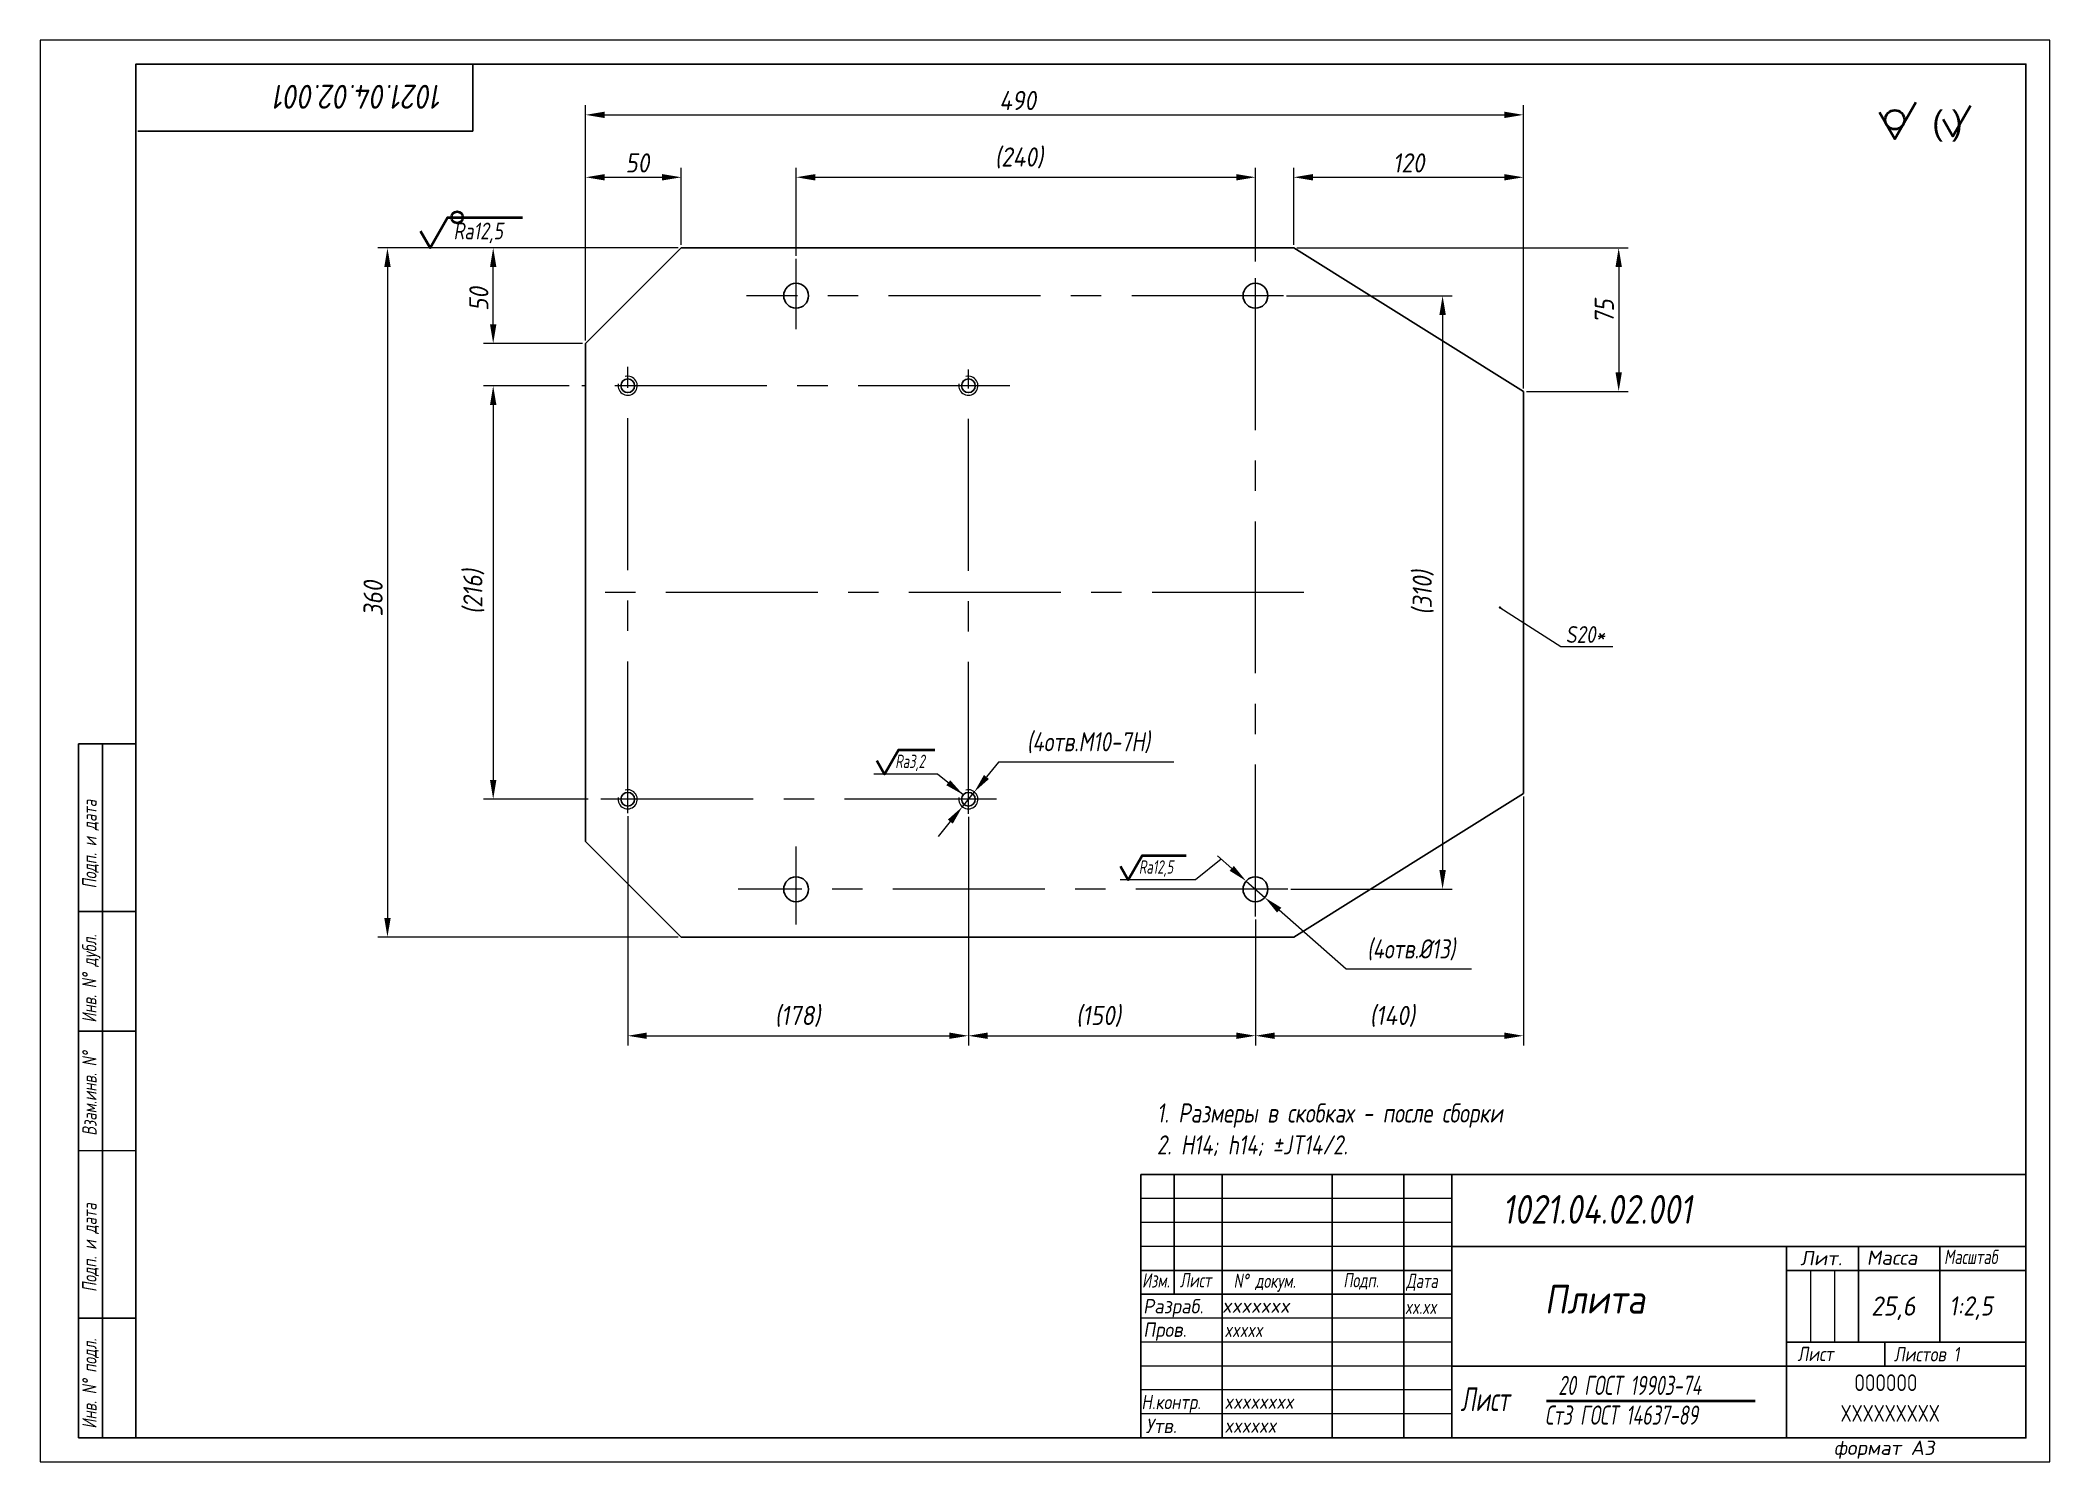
# Model space of a CAD drawing. Header units: millimetres. Extents: x 2357 to 2777, y -908 to -611.
import ezdxf

# ---------------------------------------------------------------- set-up
doc = ezdxf.new("R2010")
doc.units = ezdxf.units.MM
doc.linetypes.add('CENTER', pattern=[50.8, 31.75, -6.35, 6.35, -6.35])
for name, color, linetype, lineweight in [('Ax', 1, 'CENTER', 18), ('Dim', 3, 'Continuous', 40), ('Slim', 8, 'Continuous', 18), ('Text', 2, 'Continuous', 40), ('Wide', 31, 'Continuous', 60)]:
    doc.layers.add(name, color=color, linetype=linetype, lineweight=lineweight)
doc.styles.add('курсив', font='romans.shx', dxfattribs={"oblique": 10})
doc.styles.add('курсив 0_65', font='romans.shx', dxfattribs={"width": 0.65, "oblique": 10})
doc.styles.add('курсив 0_75', font='romans.shx', dxfattribs={"width": 0.75, "oblique": 10})
doc.styles.add('курсив 0_85', font='romans.shx', dxfattribs={"width": 0.85, "oblique": 10})
doc.dimstyles.new('L.Arrow', dxfattribs={"dimtxt": 4, "dimasz": 4, "dimexe": 2, "dimexo": 0.625, "dimgap": 1, "dimtad": 1, "dimlfac": 5, "dimtxsty": 'курсив 0_85', "dimcen": 0, "dimclrd": 256, "dimclre": 256, "dimclrt": 256, "dimadec": 1, "dimazin": 0, "dimtp": 0.0165, "dimtm": 0.0075, "dimtfac": 1, "dimtmove": 0, "dimatfit": 3, "dimfxl": 1, "dimlwd": 18, "dimlwe": 18, "dimarcsym": 0})
doc.dimstyles.new('L.Dot', dxfattribs={"dimtxt": 4, "dimasz": 0.5, "dimexe": 2, "dimexo": 0.625, "dimgap": 1, "dimtad": 1, "dimtoh": 1, "dimlfac": 5, "dimtxsty": 'курсив 0_85', "dimcen": 0, "dimadec": 1, "dimazin": 0, "dimtp": 0.0165, "dimtm": 0.0075, "dimtfac": 1, "dimtmove": 0, "dimatfit": 3, "dimldrblk": 'DOT', "dimfxl": 1, "dimlwd": 18, "dimlwe": 18, "dimarcsym": 0})
doc.dimstyles.new('L.Zero', dxfattribs={"dimtxt": 4, "dimasz": 1.8, "dimexe": 2, "dimexo": 0.625, "dimgap": 1, "dimtad": 1, "dimlfac": 5, "dimtxsty": 'курсив 0_85', "dimcen": 0, "dimadec": 1, "dimazin": 0, "dimtp": 0.0165, "dimtm": 0.0075, "dimtfac": 1, "dimtmove": 0, "dimatfit": 3, "dimldrblk": 'NONE', "dimfxl": 1, "dimlwd": 18, "dimlwe": 18, "dimarcsym": 0})
doc.dimstyles.new('к1_1св', dxfattribs={"dimtxt": 4, "dimasz": 4, "dimexe": 2, "dimexo": 0.625, "dimgap": 1, "dimtad": 1, "dimtoh": 1, "dimtxsty": 'курсив 0_75', "dimcen": 0, "dimadec": 0, "dimazin": 0, "dimtfac": 1, "dimtmove": 0, "dimatfit": 3, "dimldrblk": 'DOTSMALL', "dimfxl": 1, "dimlwd": 18, "dimlwe": 18, "dimarcsym": 0})
doc.dimstyles.new('к1_2.5', dxfattribs={"dimtxt": 4, "dimasz": 4, "dimexe": 2, "dimexo": 0.625, "dimgap": 1, "dimtad": 1, "dimlfac": 2.5, "dimtxsty": 'курсив 0_85', "dimcen": 0, "dimadec": 0, "dimazin": 0, "dimtfac": 1, "dimtmove": 0, "dimatfit": 3, "dimldrblk": 'DOTSMALL', "dimfxl": 1, "dimlwd": 18, "dimlwe": 18, "dimarcsym": 0})

# ---------------------------------------------------------------- blocks, each defined once
blk = doc.blocks.new('*D491')
at = {"layer": 'Defpoints', "color": 0, "transparency": 16777216}
for p in [(2552.56, -768.12), (2550.05, -771.23)]:
    blk.add_point(p, dxfattribs=at)
at = {"layer": 'Dim', "color": 0, "lineweight": 18, "transparency": 16777216}
for p, q in [((2557.59, -761.9), (2555.08, -765.01)), ((2594.21, -761.9), (2557.59, -761.9)), ((2550.05, -771.23), (2552.56, -768.12)), ((2547.53, -774.34), (2545.02, -777.45))]:
    blk.add_line(p, q, dxfattribs=at)
at = {"layer": 'Dim', "color": 0, "transparency": 16777216}
for points in [[(2554.56, -764.59), (2555.6, -765.43), (2552.56, -768.12)], [(2547.01, -773.92), (2548.05, -774.76), (2550.05, -771.23)]]:
    blk.add_solid(points, dxfattribs=at)
at = {"layer": 'Dim', "color": 0, "transparency": 16777216, "insert": (2576.4, -757.85), "char_height": 4, "attachment_point": 5, "style": 'курсив 0_75'}
blk.add_mtext('(4отв.M10-7H)', dxfattribs=at)
blk = doc.blocks.new('_DotSmall')
at = {"color": 0, "linetype": 'ByBlock', "const_width": 0.5}
blk.add_lwpolyline([(-122670.93, 17467.94, 1), (-122670.8, 17467.94, 1)], format="xyb", close=True, dxfattribs=at)
blk = doc.blocks.new('*D492')
at = {"layer": 'Defpoints', "color": 0, "transparency": 16777216}
for p in [(2609.35, -786.75), (2613.25, -790.19)]:
    blk.add_point(p, dxfattribs=at)
at = {"layer": 'Dim', "color": 0, "lineweight": 18, "transparency": 16777216}
for p, q in [((2606.35, -784.11), (2603.35, -781.46)), ((2609.35, -786.75), (2613.25, -790.19)), ((2630.26, -805.18), (2616.25, -792.84)), ((2656.44, -805.18), (2630.26, -805.18))]:
    blk.add_line(p, q, dxfattribs=at)
at = {"layer": 'Dim', "color": 0, "transparency": 16777216}
for points in [[(2606.79, -783.61), (2605.91, -784.61), (2609.35, -786.75)], [(2616.7, -792.34), (2615.81, -793.34), (2613.25, -790.19)]]:
    blk.add_solid(points, dxfattribs=at)
at = {"layer": 'Dim', "color": 0, "transparency": 16777216, "insert": (2643.85, -801.13), "char_height": 4, "attachment_point": 5, "style": 'курсив 0_75'}
blk.add_mtext('(4отв.%%c13)', dxfattribs=at)
blk = doc.blocks.new('_None')
blk = doc.blocks.new('*D494')
at = {"layer": 'Defpoints', "color": 0, "transparency": 16777216}
for p in [(2491.3, -654.47), (2429.89, -798.47), (2491.3, -798.47)]:
    blk.add_point(p, dxfattribs=at)
at = {"layer": 'Dim', "color": 0, "lineweight": 18, "transparency": 16777216}
for p, q in [((2490.68, -654.47), (2427.89, -654.47)), ((2429.89, -658.47), (2429.89, -794.47)), ((2490.68, -798.47), (2427.89, -798.47))]:
    blk.add_line(p, q, dxfattribs=at)
at = {"layer": 'Dim', "color": 0, "transparency": 16777216}
for points in [[(2429.23, -658.47), (2430.56, -658.47), (2429.89, -654.47)], [(2429.23, -794.47), (2430.56, -794.47), (2429.89, -798.47)]]:
    blk.add_solid(points, dxfattribs=at)
at = {"layer": 'Dim', "color": 0, "transparency": 16777216, "insert": (2426.89, -727.75), "char_height": 4, "attachment_point": 5, "rotation": 90, "style": 'курсив 0_85'}
blk.add_mtext('360', dxfattribs=at)
blk = doc.blocks.new('*D495')
at = {"layer": 'Defpoints', "color": 0, "transparency": 16777216}
for p in [(2451.99, -654.47), (2491.3, -654.47), (2471.3, -674.47)]:
    blk.add_point(p, dxfattribs=at)
at = {"layer": 'Dim', "color": 0, "lineweight": 18, "transparency": 16777216}
for p, q in [((2490.68, -654.47), (2449.99, -654.47)), ((2451.99, -670.47), (2451.99, -658.47)), ((2470.68, -674.47), (2449.99, -674.47))]:
    blk.add_line(p, q, dxfattribs=at)
at = {"layer": 'Dim', "color": 0, "transparency": 16777216}
for points in [[(2451.33, -658.47), (2452.66, -658.47), (2451.99, -654.47)], [(2451.33, -670.47), (2452.66, -670.47), (2451.99, -674.47)]]:
    blk.add_solid(points, dxfattribs=at)
at = {"layer": 'Dim', "color": 0, "transparency": 16777216, "insert": (2448.99, -665.16), "char_height": 4, "attachment_point": 5, "rotation": 90, "style": 'курсив 0_85'}
blk.add_mtext('50', dxfattribs=at)
blk = doc.blocks.new('*D496')
at = {"layer": 'Defpoints', "color": 0, "transparency": 16777216}
for p in [(2491.3, -639.72), (2491.3, -654.47), (2471.3, -674.47)]:
    blk.add_point(p, dxfattribs=at)
at = {"layer": 'Dim', "color": 0, "lineweight": 18, "transparency": 16777216}
for p, q in [((2471.3, -673.85), (2471.3, -637.72)), ((2491.3, -653.85), (2491.3, -637.72)), ((2475.3, -639.72), (2487.3, -639.72))]:
    blk.add_line(p, q, dxfattribs=at)
at = {"layer": 'Dim', "color": 0, "transparency": 16777216}
for points in [[(2475.3, -639.06), (2475.3, -640.39), (2471.3, -639.72)], [(2487.3, -639.06), (2487.3, -640.39), (2491.3, -639.72)]]:
    blk.add_solid(points, dxfattribs=at)
at = {"layer": 'Dim', "color": 0, "transparency": 16777216, "insert": (2482.13, -636.72), "char_height": 4, "attachment_point": 5, "style": 'курсив 0_85'}
blk.add_mtext('50', dxfattribs=at)
blk = doc.blocks.new('*D96')
at = {"layer": 'Defpoints', "color": 0, "transparency": 16777216}
for p in [(2468.5, -683.27), (2451.99, -769.67), (2472.46, -769.67)]:
    blk.add_point(p, dxfattribs=at)
at = {"layer": 'Dim', "color": 0, "lineweight": 18, "transparency": 16777216}
for p, q in [((2467.88, -683.27), (2449.99, -683.27)), ((2451.99, -687.27), (2451.99, -765.67)), ((2471.83, -769.67), (2449.99, -769.67))]:
    blk.add_line(p, q, dxfattribs=at)
at = {"layer": 'Dim', "color": 0, "transparency": 16777216}
for points in [[(2451.33, -687.27), (2452.66, -687.27), (2451.99, -683.27)], [(2451.33, -765.67), (2452.66, -765.67), (2451.99, -769.67)]]:
    blk.add_solid(points, dxfattribs=at)
at = {"layer": 'Dim', "color": 0, "transparency": 16777216, "insert": (2447.94, -726.29), "char_height": 4, "attachment_point": 5, "rotation": 90, "style": 'курсив 0_85'}
blk.add_mtext('(216)', dxfattribs=at)
blk = doc.blocks.new('*D497')
at = {"layer": 'Defpoints', "color": 0, "transparency": 16777216}
for p in [(2617.18, -664.47), (2618.07, -788.47), (2650.41, -788.47)]:
    blk.add_point(p, dxfattribs=at)
at = {"layer": 'Dim', "color": 0, "lineweight": 18, "transparency": 16777216}
for p, q in [((2617.81, -664.47), (2652.41, -664.47)), ((2650.41, -668.47), (2650.41, -784.47)), ((2618.69, -788.47), (2652.41, -788.47))]:
    blk.add_line(p, q, dxfattribs=at)
at = {"layer": 'Dim', "color": 0, "transparency": 16777216}
for points in [[(2649.74, -668.47), (2651.08, -668.47), (2650.41, -664.47)], [(2649.74, -784.47), (2651.08, -784.47), (2650.41, -788.47)]]:
    blk.add_solid(points, dxfattribs=at)
at = {"layer": 'Dim', "color": 0, "transparency": 16777216, "insert": (2646.36, -726.47), "char_height": 4, "attachment_point": 5, "rotation": 90, "style": 'курсив 0_85'}
blk.add_mtext('(310)', dxfattribs=at)
blk = doc.blocks.new('*D498')
at = {"layer": 'Defpoints', "color": 0, "transparency": 16777216}
for p in [(2611.3, -639.72), (2515.3, -656.74), (2611.3, -657.93)]:
    blk.add_point(p, dxfattribs=at)
at = {"layer": 'Dim', "color": 0, "lineweight": 18, "transparency": 16777216}
for p, q in [((2515.3, -656.11), (2515.3, -637.72)), ((2611.3, -657.3), (2611.3, -637.72)), ((2519.3, -639.72), (2607.3, -639.72))]:
    blk.add_line(p, q, dxfattribs=at)
at = {"layer": 'Dim', "color": 0, "transparency": 16777216}
for points in [[(2519.3, -639.06), (2519.3, -640.39), (2515.3, -639.72)], [(2607.3, -639.06), (2607.3, -640.39), (2611.3, -639.72)]]:
    blk.add_solid(points, dxfattribs=at)
at = {"layer": 'Dim', "color": 0, "transparency": 16777216, "insert": (2561.9, -635.68), "char_height": 4, "attachment_point": 5, "style": 'курсив 0_85'}
blk.add_mtext('(240)', dxfattribs=at)
blk = doc.blocks.new('*D499')
at = {"layer": 'Defpoints', "color": 0, "transparency": 16777216}
for p in [(2480.1, -772.61), (2551.3, -772.73), (2551.3, -819.08)]:
    blk.add_point(p, dxfattribs=at)
at = {"layer": 'Dim', "color": 0, "lineweight": 18, "transparency": 16777216}
for p, q in [((2480.1, -773.23), (2480.1, -821.08)), ((2551.3, -773.36), (2551.3, -821.08)), ((2484.1, -819.08), (2547.3, -819.08))]:
    blk.add_line(p, q, dxfattribs=at)
at = {"layer": 'Dim', "color": 0, "transparency": 16777216}
for points in [[(2484.1, -818.41), (2484.1, -819.74), (2480.1, -819.08)], [(2547.3, -818.41), (2547.3, -819.74), (2551.3, -819.08)]]:
    blk.add_solid(points, dxfattribs=at)
at = {"layer": 'Dim', "color": 0, "transparency": 16777216, "insert": (2515.62, -815.03), "char_height": 4, "attachment_point": 5, "style": 'курсив 0_85'}
blk.add_mtext('(178)', dxfattribs=at)
blk = doc.blocks.new('*D500')
at = {"layer": 'Defpoints', "color": 0, "transparency": 16777216}
for p in [(2551.3, -772.73), (2611.3, -794.15), (2611.3, -819.08)]:
    blk.add_point(p, dxfattribs=at)
at = {"layer": 'Dim', "color": 0, "lineweight": 18, "transparency": 16777216}
for p, q in [((2551.3, -773.36), (2551.3, -821.08)), ((2611.3, -794.78), (2611.3, -821.08)), ((2555.3, -819.08), (2607.3, -819.08))]:
    blk.add_line(p, q, dxfattribs=at)
at = {"layer": 'Dim', "color": 0, "transparency": 16777216}
for points in [[(2555.3, -818.41), (2555.3, -819.74), (2551.3, -819.08)], [(2607.3, -818.41), (2607.3, -819.74), (2611.3, -819.08)]]:
    blk.add_solid(points, dxfattribs=at)
at = {"layer": 'Dim', "color": 0, "transparency": 16777216, "insert": (2578.51, -815.03), "char_height": 4, "attachment_point": 5, "style": 'курсив 0_85'}
blk.add_mtext('(150)', dxfattribs=at)
blk = doc.blocks.new('*D501')
at = {"layer": 'Defpoints', "color": 0, "transparency": 16777216}
for p in [(2667.3, -626.68), (2471.3, -674.47), (2667.3, -684.47)]:
    blk.add_point(p, dxfattribs=at)
at = {"layer": 'Dim', "color": 0, "lineweight": 18, "transparency": 16777216}
for p, q in [((2471.3, -673.85), (2471.3, -624.68)), ((2667.3, -683.85), (2667.3, -624.68)), ((2475.3, -626.68), (2663.3, -626.68))]:
    blk.add_line(p, q, dxfattribs=at)
at = {"layer": 'Dim', "color": 0, "transparency": 16777216}
for points in [[(2475.3, -626.01), (2475.3, -627.35), (2471.3, -626.68)], [(2663.3, -626.01), (2663.3, -627.35), (2667.3, -626.68)]]:
    blk.add_solid(points, dxfattribs=at)
at = {"layer": 'Dim', "color": 0, "transparency": 16777216, "insert": (2561.61, -623.68), "char_height": 4, "attachment_point": 5, "style": 'курсив 0_85'}
blk.add_mtext('490', dxfattribs=at)
blk = doc.blocks.new('*D502')
at = {"layer": 'Defpoints', "color": 0, "transparency": 16777216}
for p in [(2619.3, -654.47), (2667.3, -684.47), (2687.21, -684.47)]:
    blk.add_point(p, dxfattribs=at)
at = {"layer": 'Dim', "color": 0, "lineweight": 18, "transparency": 16777216}
for p, q in [((2619.93, -654.47), (2689.21, -654.47)), ((2687.21, -658.47), (2687.21, -680.47)), ((2667.93, -684.47), (2689.21, -684.47))]:
    blk.add_line(p, q, dxfattribs=at)
at = {"layer": 'Dim', "color": 0, "transparency": 16777216}
for points in [[(2686.55, -658.47), (2687.88, -658.47), (2687.21, -654.47)], [(2686.55, -680.47), (2687.88, -680.47), (2687.21, -684.47)]]:
    blk.add_solid(points, dxfattribs=at)
at = {"layer": 'Dim', "color": 0, "transparency": 16777216, "insert": (2684.21, -667.75), "char_height": 4, "attachment_point": 5, "rotation": 90, "style": 'курсив 0_85'}
blk.add_mtext('75', dxfattribs=at)
blk = doc.blocks.new('*D503')
at = {"layer": 'Defpoints', "color": 0, "transparency": 16777216}
for p in [(2667.3, -639.72), (2619.3, -654.47), (2667.3, -684.47)]:
    blk.add_point(p, dxfattribs=at)
at = {"layer": 'Dim', "color": 0, "lineweight": 18, "transparency": 16777216}
for p, q in [((2619.3, -653.85), (2619.3, -637.72)), ((2667.3, -683.85), (2667.3, -637.72)), ((2623.3, -639.72), (2663.3, -639.72))]:
    blk.add_line(p, q, dxfattribs=at)
at = {"layer": 'Dim', "color": 0, "transparency": 16777216}
for points in [[(2623.3, -639.06), (2623.3, -640.39), (2619.3, -639.72)], [(2663.3, -639.06), (2663.3, -640.39), (2667.3, -639.72)]]:
    blk.add_solid(points, dxfattribs=at)
at = {"layer": 'Dim', "color": 0, "transparency": 16777216, "insert": (2643.32, -636.72), "char_height": 4, "attachment_point": 5, "style": 'курсив 0_85'}
blk.add_mtext('120', dxfattribs=at)
blk = doc.blocks.new('*D504')
at = {"layer": 'Defpoints', "color": 0, "transparency": 16777216}
for p in [(2667.3, -768.47), (2611.3, -794.15), (2667.3, -819.08)]:
    blk.add_point(p, dxfattribs=at)
at = {"layer": 'Dim', "color": 0, "lineweight": 18, "transparency": 16777216}
for p, q in [((2667.3, -769.1), (2667.3, -821.08)), ((2611.3, -794.78), (2611.3, -821.08)), ((2615.3, -819.08), (2663.3, -819.08))]:
    blk.add_line(p, q, dxfattribs=at)
at = {"layer": 'Dim', "color": 0, "transparency": 16777216}
for points in [[(2615.3, -818.41), (2615.3, -819.74), (2611.3, -819.08)], [(2663.3, -818.41), (2663.3, -819.74), (2667.3, -819.08)]]:
    blk.add_solid(points, dxfattribs=at)
at = {"layer": 'Dim', "color": 0, "transparency": 16777216, "insert": (2639.92, -815.03), "char_height": 4, "attachment_point": 5, "style": 'курсив 0_85'}
blk.add_mtext('(140)', dxfattribs=at)
blk = doc.blocks.new('_Dot')
at = {"color": 0, "linetype": 'ByBlock', "lineweight": -2}
blk.add_line((-0.5, 0), (-1, 0), dxfattribs=at)
at = {"color": 0, "linetype": 'ByBlock', "const_width": 0.5}
blk.add_lwpolyline([(-0.25, 0, 1), (0.25, 0, 1)], format="xyb", close=True, dxfattribs=at)

msp = doc.modelspace()

# ---------------------------------------------------------------- linework, layer by layer
for p, q in [((2447.7285, -630.0799), (2447.7285, -616.0799)), ((2377.7285, -630.0799), (2447.7285, -630.0799)), ((2471.3042, -674.4709), (2491.3042, -654.4709)), ((2619.3042, -654.4709), (2491.3042, -654.4709)), ((2667.3042, -684.4709), (2619.3042, -654.4709)), ((2471.3042, -674.4709), (2471.3042, -778.4709)), ((2667.3042, -768.4709), (2667.3042, -684.4709)), ((2377.3159, -758.086), (2365.3159, -758.086)), ((2365.3159, -758.086), (2365.3159, -903.086)), ((2370.3163, -903.0157), (2370.3163, -758.086)), ((2667.3042, -768.4709), (2619.3042, -798.4709)), ((2471.3042, -778.4709), (2491.3042, -798.4709)), ((2377.2465, -793.0858), (2365.3159, -793.0872)), ((2619.3042, -798.4709), (2491.3042, -798.4709)), ((2377.2293, -818.0858), (2365.3159, -818.0854)), ((2377.3159, -843.0856), (2365.3159, -843.0836)), ((2587.3159, -903.086), (2587.3159, -848.086)), ((2772.3159, -848.086), (2587.3159, -848.086)), ((2594.3159, -848.086), (2594.3159, -873.086)), ((2604.3159, -848.086), (2604.3159, -903.086)), ((2627.3159, -848.086), (2627.3159, -903.086)), ((2642.3159, -848.086), (2642.3159, -903.086)), ((2652.3159, -848.086), (2652.3159, -903.086)), ((2722.3159, -863.086), (2652.3159, -863.086)), ((2722.3159, -863.086), (2722.3159, -903.086)), ((2772.3159, -863.086), (2722.3159, -863.086)), ((2737.3159, -863.086), (2737.3159, -883.086)), ((2754.3159, -863.086), (2754.3159, -883.086)), ((2652.3159, -868.086), (2587.3159, -868.086)), ((2772.3159, -868.086), (2722.3159, -868.086)), ((2652.3159, -873.086), (2587.3159, -873.086)), ((2377.3159, -878.0865), (2365.3159, -878.0865)), ((2772.3159, -883.086), (2722.3159, -883.086)), ((2742.8203, -883.086), (2742.8203, -888.086)), ((2722.3159, -888.086), (2652.3159, -888.086)), ((2772.3159, -888.086), (2722.3159, -888.086)), ((2365.3159, -903.086), (2377.3159, -903.086))]:
    msp.add_line(p, q)
msp.add_lwpolyline([(2377.3159, -903.086), (2772.3159, -903.086), (2772.3159, -616.086), (2377.3159, -616.086)], close=True)
for centre, radius in [((2515.3042, -664.4709), 2.6), ((2611.3042, -664.4709), 2.6), ((2480.1042, -683.2709), 1.44), ((2551.3042, -683.2709), 1.44), ((2480.1042, -769.6709), 1.44), ((2551.3042, -769.6709), 1.44), ((2515.3042, -788.4709), 2.6), ((2611.3042, -788.4709), 2.6)]:
    msp.add_circle(centre, radius)
at = {"layer": 'Ax'}
for p, q in [((2515.3042, -671.4352), (2515.3042, -656.7368)), ((2611.3042, -794.1547), (2611.3042, -657.9265)), ((2617.1819, -664.4709), (2504.9339, -664.4709)), ((2480.1042, -772.6084), (2480.1042, -679.3279)), ((2551.3042, -772.7331), (2551.3042, -679.8729)), ((2559.9968, -683.2709), (2470.5042, -683.2709)), ((2557.1565, -769.6709), (2476.6055, -769.6709)), ((2515.3042, -795.8015), (2515.3042, -779.5308)), ((2618.0656, -788.4709), (2503.1775, -788.4709))]:
    msp.add_line(p, q, dxfattribs=at)
at = {"layer": 'Ax', "lineweight": 20}
for p, q in [((2621.4381, -726.4709), (2470.2211, -726.4709)), ((2487.2615, -769.6709), (2474.4569, -769.6709))]:
    msp.add_line(p, q, dxfattribs=at)
at = {"layer": 'Slim'}
for p, q in [((2652.3159, -853.086), (2587.3159, -853.086)), ((2652.3159, -858.086), (2587.3159, -858.086)), ((2652.3159, -863.086), (2587.3159, -863.086)), ((2727.3159, -868.086), (2727.3159, -883.086)), ((2732.3159, -868.086), (2732.3159, -883.086)), ((2652.3159, -878.086), (2587.3159, -878.086)), ((2652.3159, -883.086), (2587.3159, -883.086)), ((2652.3159, -888.086), (2587.3159, -888.086)), ((2652.3159, -893.086), (2587.3159, -893.086)), ((2652.3159, -898.086), (2587.3159, -898.086))]:
    msp.add_line(p, q, dxfattribs=at)
msp.add_lwpolyline([(2357.3159, -908.086), (2777.3159, -908.086), (2777.3159, -611.086), (2357.3159, -611.086)], close=True, dxfattribs=at)
for centre in [(2480.1042, -683.2709), (2551.3042, -683.2709), (2480.1042, -769.6709), (2551.3042, -769.6709)]:
    msp.add_arc(centre, 2, 169.428117, 105.4327, dxfattribs=at)
at = {"layer": 'Text', "ltscale": 6}
msp.add_line((2672.1394, -895.3281), (2715.7443, -895.3216), dxfattribs=at)
at = {"layer": 'Text'}
for points in [[(2741.7042, -626.1377), (2744.9199, -631.7048), (2749.347, -624.035)], [(2755.0074, -627.616), (2757.0342, -631.1266), (2760.7135, -624.7538)], [(2436.7661, -650.9603), (2438.7929, -654.4709), (2442.4722, -648.0981), (2458.1354, -648.0981)], [(2532.1448, -761.6049), (2533.7663, -764.4134), (2536.7097, -759.3152), (2544.28, -759.3152)], [(2583.0629, -783.6763), (2584.6843, -786.4847), (2587.6278, -781.3865), (2596.8149, -781.3865)]]:
    msp.add_lwpolyline(points, dxfattribs=at)
for centre, radius in [((2744.9199, -627.7048), 2), ((2444.4722, -648.0981), 1.2)]:
    msp.add_circle(centre, radius, dxfattribs=at)

# ---------------------------------------------------------------- texts
at = {"layer": 'Text', "oblique": 10}
for s, height, rotation, style, width, p in [('1021.04.02.001', 5, 180, 'курсив', 0.85, (2441.4803, -620.4032)), ('Подп. и дата', 3, 90, 'курсив 0_75', 0.7, (2369.1057, -788.3029)), ('Инв. N%%D дубл.', 3, 90, 'курсив 0_75', 0.7, (2369.072, -816.3389)), ('Взам.инв. N%%D', 3, 90, 'курсив 0_75', 0.7, (2369.1057, -839.9648)), ('Подп. и дата', 3, 90, 'курсив 0_75', 0.7, (2369.1057, -872.5901)), ('Инв. N%%D подл.', 3, 90, 'курсив 0_75', 0.7, (2369.1057, -901.1628))]:
    msp.add_text(s, height=height, rotation=rotation, dxfattribs=dict(at, style=style, width=width)).set_placement(p)
at = {"layer": 'Text'}
msp.add_text('( )', height=5, dxfattribs=at).set_placement((2752.7645, -630.7979))
at = {"layer": 'Text', "oblique": 10}
for s, height, style, width, p in [('Ra12,5', 3.5, 'курсив 0_75', 0.75, (2443.6978, -652.6896)), ('S20*', 3.5, 'курсив', 0.8, (2676.112, -736.9959)), ('Ra3,2', 2.8, 'курсив 0_65', 0.65, (2536.0171, -763.1533)), ('Ra12,5', 2.8, 'курсив 0_65', 0.65, (2586.9351, -785.2246)), ('1021.04.02.001', 6, 'курсив', 0.8, (2662.8966, -858.355)), ('Масштаб', 3, 'курсив', 0.7, (2755.2124, -866.7731)), ('Изм.', 3, 'курсив', 0.7, (2587.5944, -871.6908)), ('Лист', 3, 'курсив', 0.7, (2595.4951, -871.6426)), ('N%%D докум.', 3, 'курсив', 0.7, (2606.7237, -871.7633)), ('Подп.', 3, 'курсив', 0.7, (2629.664, -871.6426)), ('Дата', 3, 'курсив', 0.7, (2642.8085, -871.781)), ('Плита', 6, 'курсив 0_85', 0.85, (2671.7344, -877.1226)), ('25,6', 4, 'курсив', 0.9, (2739.9763, -877.5469)), ('1:2,5', 4, 'курсив 0_85', 0.85, (2756.2744, -877.5236)), ('Разраб.', 3, 'курсив', 0.9, (2587.8294, -877.0805)), ('Пров.', 3, 'курсив', 0.9, (2587.8554, -881.9851)), ('xxxxx', 3, 'курсив', 0.75, (2604.8212, -882.0069)), ('Лист ', 3, 'курсив', 0.8, (2724.5784, -887.055)), ('Листов 1', 3, 'курсив', 0.8, (2744.7246, -887.1185)), ('20 ГОСТ 19903-74', 4, 'курсив 0_75', 0.65, (2674.5895, -894.1167)), ('Н.контр.', 3, 'курсив', 0.8, (2587.446, -897.1041)), ('Лист', 5, 'курсив 0_75', 0.65, (2654.163, -897.5086)), ('xxxxxxxx', 3, 'курсив 0_85', 0.85, (2604.8212, -897.0069)), ('Ст3 ГОСТ 14637-89', 4, 'курсив 0_75', 0.65, (2671.7974, -900.3293)), ('Утв.', 3, 'курсив', 0.9, (2588.377, -902.0823)), ('xxxxxx', 3, 'курсив 0_85', 0.85, (2604.8212, -902.0069))]:
    msp.add_text(s, height=height, dxfattribs=dict(at, style=style, width=width)).set_placement(p)
at = {"layer": 'Text', "style": 'курсив', "oblique": 10}
for s, p in [('Лит.', (2725.1595, -867.0257)), ('Масса', (2739.0527, -866.9405)), ('формат А3', (2732.1732, -906.6514))]:
    msp.add_text(s, height=3, dxfattribs=at).set_placement(p)
at = {"layer": 'Text', "ltscale": 0.8, "style": 'курсив', "oblique": 10}
for s, width, p in [('xxxxxxx', 0.95, (2604.3159, -876.9629)), ('xx.xx', 0.7, (2642.542, -877.193))]:
    msp.add_text(s, height=3, dxfattribs=dict(at, width=width)).set_placement(p)
at = {"layer": 'Text', "ltscale": 6, "insert": (2590.6892, -833.2132), "char_height": 4, "width": 177.752582, "attachment_point": 1, "style": 'курсив 0_75'}
msp.add_mtext('1. Размеры в скобках - после сборки\\P2. H14; h14; %%PJT14/2.', dxfattribs=at)
at = {"layer": 'Wide', "lineweight": 50, "style": 'курсив', "width": 0.7}
for s, p in [('OOOOOO', (2736.4675, -893.3059)), ('XXXXXXXXX', (2733.5941, -899.7157))]:
    msp.add_text(s, height=3.5, dxfattribs=at).set_placement(p)

# ---------------------------------------------------------------- dimensions: what is measured, and where the dimension line sits
at = {"layer": 'Dim'}
for base, p1, p2, picture, middle in [((2667.3042, -626.6813), (2471.3042, -674.4709), (2667.3042, -684.4709), '*D501', (2561.6091, -626.6813)), ((2491.3042, -639.7227), (2471.3042, -674.4709), (2491.3042, -654.4709), '*D496', (2482.128, -639.7227)), ((2667.3042, -639.7227), (2619.3042, -654.4709), (2667.3042, -684.4709), '*D503', (2643.3185, -639.7227))]:
    dim = msp.add_linear_dim(base=base, p1=p1, p2=p2, dimstyle='к1_2.5', dxfattribs=at)
    dim.commit()
    dim.dimension.update_dxf_attribs({"geometry": picture, "text_midpoint": middle, "dimtype": 160})
for base, p1, p2, picture, middle in [((2611.3042, -639.7227), (2515.3042, -656.7368), (2611.3042, -657.9265), '*D498', (2561.8999, -639.7227)), ((2667.3042, -819.0782), (2611.3042, -794.1547), (2667.3042, -768.4709), '*D504', (2639.9189, -819.0782)), ((2551.3042, -819.0782), (2480.1042, -772.6084), (2551.3042, -772.7331), '*D499', (2515.6155, -819.0782)), ((2611.3042, -819.0782), (2551.3042, -772.7331), (2611.3042, -794.1547), '*D500', (2578.508, -819.0782))]:
    dim = msp.add_linear_dim(base=base, p1=p1, p2=p2, text='(<>)', dimstyle='к1_2.5', dxfattribs=at)
    dim.commit()
    dim.dimension.update_dxf_attribs({"geometry": picture, "text_midpoint": middle, "dimtype": 160})
for base, p1, p2, picture, middle in [((2429.892, -798.4709), (2491.3042, -654.4709), (2491.3042, -798.4709), '*D494', (2429.892, -727.7501)), ((2451.992, -654.4709), (2471.3042, -674.4709), (2491.3042, -654.4709), '*D495', (2451.992, -665.1577)), ((2687.2135, -684.4709), (2619.3042, -654.4709), (2667.3042, -684.4709), '*D502', (2687.2135, -667.746))]:
    dim = msp.add_linear_dim(base=base, p1=p1, p2=p2, angle=90, dimstyle='к1_2.5', dxfattribs=at)
    dim.commit()
    dim.dimension.update_dxf_attribs({"geometry": picture, "text_midpoint": middle, "dimtype": 160})
for base, p1, p2, picture, middle in [((2650.4111, -788.4709), (2617.1819, -664.4709), (2618.0656, -788.4709), '*D497', (2650.4111, -726.4709)), ((2451.992, -769.6709), (2468.5042, -683.2709), (2472.4569, -769.6709), '*D96', (2451.992, -726.2938))]:
    dim = msp.add_linear_dim(base=base, p1=p1, p2=p2, angle=90, text='(<>)', dimstyle='к1_2.5', dxfattribs=at)
    dim.commit()
    dim.dimension.update_dxf_attribs({"geometry": picture, "text_midpoint": middle, "dimtype": 160})
dim = msp.add_diameter_dim_2p(p1=(2550.0463, -771.2258), p2=(2552.562, -768.1159), text='(4отв.M10-7H)', dimstyle='к1_1св', dxfattribs=at)
dim.commit()
dim.dimension.update_dxf_attribs({"geometry": '*D491', "text_midpoint": (2576.3998, -757.8485)})
dim = msp.add_diameter_dim_2p(p1=(2609.3539, -786.7514), p2=(2613.2544, -790.1903), text='(4отв.%%c13)', dimstyle='к1_1св', dxfattribs=at)
dim.commit()
dim.dimension.update_dxf_attribs({"geometry": '*D492', "text_midpoint": (2643.8501, -805.181), "dimtype": 163})

# ---------------------------------------------------------------- leaders
msp.add_leader([(2662.4018, -729.6266), (2675.1391, -737.7816), (2685.9864, -737.7816)], dimstyle='L.Dot', override={"dimgap": 1, "dimtad": 0}, dxfattribs=at)
at = {"layer": 'Slim'}
for points, dimstyle in [([(2550.2207, -768.7223), (2544.8472, -764.4134), (2531.5554, -764.4134)], 'L.Arrow'), ([(2604.1469, -782.1608), (2598.7996, -786.4847), (2583.0063, -786.4847)], 'L.Zero')]:
    msp.add_leader(points, dimstyle=dimstyle, dxfattribs=at)

doc.saveas('drawing.dxf')
